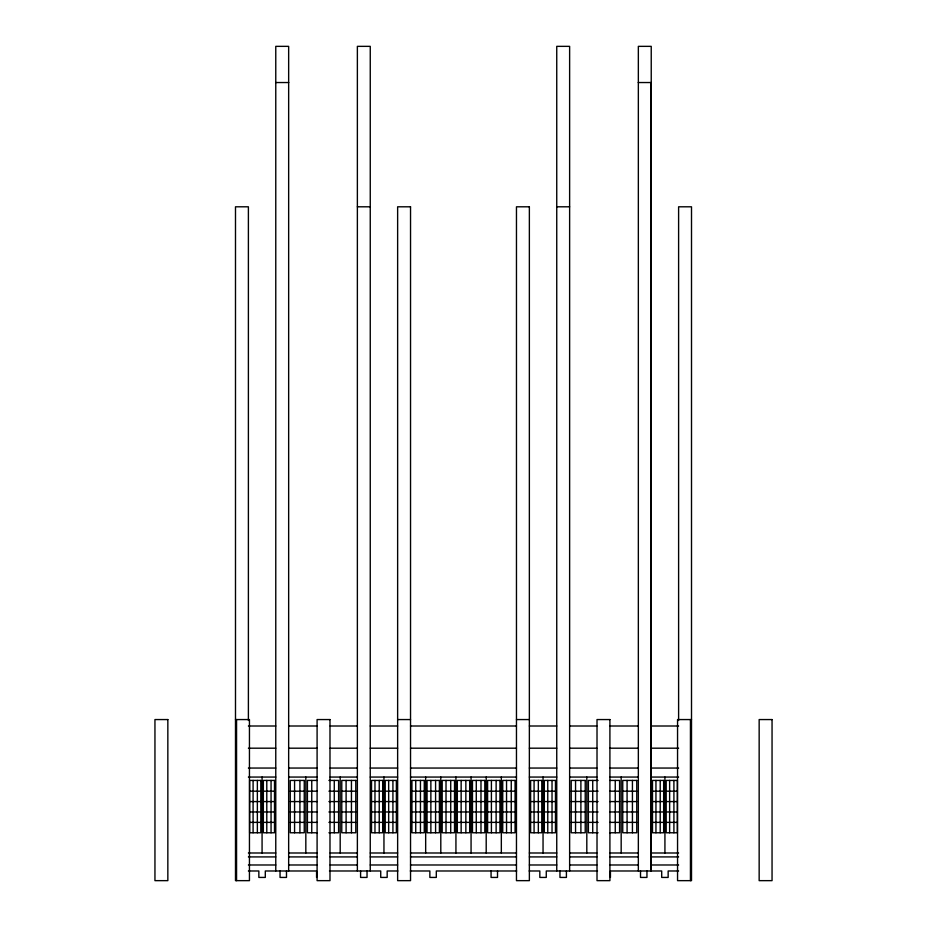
<?xml version="1.0" encoding="UTF-8"?>
<svg xmlns="http://www.w3.org/2000/svg" width="927" height="927" viewBox="0 0 927 927"><rect width="100%" height="100%" fill="white"/><g stroke="black" fill="none" stroke-linecap="round" stroke-linejoin="round"><path stroke-width="1.39" d="M275.864 82.538L288.749 82.538M638.251 82.538L651.136 82.538L651.136 870.986M357.37 206.802L370.255 206.802M556.745 206.802L569.63 206.802M235.493 719.561L249.444 719.561L249.444 880.65L235.493 880.65L235.493 206.802L248.39 206.802L248.39 720.499M397.637 719.561L410.534 719.561M516.466 719.561L529.363 719.561M691.507 719.561L677.556 719.561L677.556 880.65L691.507 880.65L691.507 206.802L678.61 206.802L678.61 720.499M248.39 726.003L275.771 726.003M288.656 726.003L317.289 726.003M330.174 726.003L357.37 726.003M370.255 726.003L397.637 726.003M410.534 726.003L516.466 726.003M529.363 726.003L556.745 726.003M569.63 726.003L596.826 726.003M609.711 726.003L638.344 726.003M651.229 726.003L678.61 726.003M248.39 748.193L275.771 748.193M288.656 748.193L317.289 748.193M330.174 748.193L357.37 748.193M370.255 748.193L397.637 748.193M410.534 748.193L516.466 748.193M529.363 748.193L556.745 748.193M569.63 748.193L596.826 748.193M609.711 748.193L638.344 748.193M651.229 748.193L678.61 748.193M248.39 768.054L275.771 768.054M288.656 768.054L317.289 768.054M330.174 768.054L357.37 768.054M370.255 768.054L397.637 768.054M410.534 768.054L516.466 768.054M529.363 768.054L556.745 768.054M569.63 768.054L596.826 768.054M609.711 768.054L638.344 768.054M651.229 768.054L678.61 768.054M248.39 777.058L275.771 777.058M288.656 777.058L317.289 777.058M330.174 777.058L357.37 777.058M370.255 777.058L397.637 777.058M410.534 777.058L516.466 777.058M529.363 777.058L556.745 777.058M569.63 777.058L596.826 777.058M609.711 777.058L638.344 777.058M651.229 777.058L678.61 777.058M317.092 780.43L307.416 780.43L307.416 832.77L317.092 832.77M328.923 780.43L338.61 780.43L338.61 832.77L328.923 832.77M598.077 780.43L588.39 780.43L588.39 832.77L598.077 832.77M609.908 780.43L619.584 780.43L619.584 832.77L609.908 832.77M249.653 791.183L260.811 791.183M263.338 791.183L274.508 791.183M290.244 791.183L304.253 791.183M307.416 791.183L317.092 791.183M328.923 791.183L338.61 791.183M341.773 791.183L355.783 791.183M371.518 791.183L382.689 791.183M385.215 791.183L396.374 791.183M411.924 791.183L424.265 791.183M427.057 791.183L439.398 791.183M442.191 791.183L454.531 791.183M457.324 791.183L469.676 791.183M472.469 791.183L484.809 791.183M487.602 791.183L499.943 791.183M502.735 791.183L515.076 791.183M530.626 791.183L541.785 791.183M544.311 791.183L555.482 791.183M571.217 791.183L585.227 791.183M588.39 791.183L598.077 791.183M609.908 791.183L619.584 791.183M622.747 791.183L636.756 791.183M652.492 791.183L663.662 791.183M666.189 791.183L677.347 791.183M249.653 801.577L260.811 801.577M263.338 801.577L274.508 801.577M290.244 801.577L304.253 801.577M307.416 801.577L317.092 801.577M328.923 801.577L338.61 801.577M341.773 801.577L355.783 801.577M371.518 801.577L382.689 801.577M385.215 801.577L396.374 801.577M411.924 801.577L424.265 801.577M427.057 801.577L439.398 801.577M442.191 801.577L454.531 801.577M457.324 801.577L469.676 801.577M472.469 801.577L484.809 801.577M487.602 801.577L499.943 801.577M502.735 801.577L515.076 801.577M530.626 801.577L541.785 801.577M544.311 801.577L555.482 801.577M571.217 801.577L585.227 801.577M588.39 801.577L598.077 801.577M609.908 801.577L619.584 801.577M622.747 801.577L636.756 801.577M652.492 801.577L663.662 801.577M666.189 801.577L677.347 801.577M249.653 811.971L260.811 811.971M263.338 811.971L274.508 811.971M290.244 811.971L304.253 811.971M307.416 811.971L317.092 811.971M328.923 811.971L338.61 811.971M341.773 811.971L355.783 811.971M371.518 811.971L382.689 811.971M385.215 811.971L396.374 811.971M411.924 811.971L424.265 811.971M427.057 811.971L439.398 811.971M442.191 811.971L454.531 811.971M457.324 811.971L469.676 811.971M472.469 811.971L484.809 811.971M487.602 811.971L499.943 811.971M502.735 811.971L515.076 811.971M530.626 811.971L541.785 811.971M544.311 811.971L555.482 811.971M571.217 811.971L585.227 811.971M588.39 811.971L598.077 811.971M609.908 811.971L619.584 811.971M622.747 811.971L636.756 811.971M652.492 811.971L663.662 811.971M666.189 811.971L677.347 811.971M249.653 822.376L260.811 822.376M263.338 822.376L274.508 822.376M290.244 822.376L304.253 822.376M307.416 822.376L317.092 822.376M328.923 822.376L338.61 822.376M341.773 822.376L355.783 822.376M371.518 822.376L382.689 822.376M385.215 822.376L396.374 822.376M411.924 822.376L424.265 822.376M427.057 822.376L439.398 822.376M442.191 822.376L454.531 822.376M457.324 822.376L469.676 822.376M472.469 822.376L484.809 822.376M487.602 822.376L499.943 822.376M502.735 822.376L515.076 822.376M530.626 822.376L541.785 822.376M544.311 822.376L555.482 822.376M571.217 822.376L585.227 822.376M588.39 822.376L598.077 822.376M609.908 822.376L619.584 822.376M622.747 822.376L636.756 822.376M652.492 822.376L663.662 822.376M666.189 822.376L677.347 822.376M248.39 852.991L275.771 852.991M288.656 852.991L317.289 852.991M330.174 852.991L357.37 852.991M370.255 852.991L397.637 852.991M410.534 852.991L516.466 852.991M529.363 852.991L556.745 852.991M569.63 852.991L596.826 852.991M609.711 852.991L638.344 852.991M651.229 852.991L678.61 852.991M248.39 856.919L275.771 856.919M288.656 856.919L317.289 856.919M330.174 856.919L357.37 856.919M370.255 856.919L397.637 856.919M410.534 856.919L516.466 856.919M529.363 856.919L556.745 856.919M569.63 856.919L596.826 856.919M609.711 856.919L638.344 856.919M651.229 856.919L678.61 856.919M248.39 864.984L275.771 864.984M288.656 864.984L317.289 864.984M330.174 864.984L357.37 864.984M370.255 864.984L397.637 864.984M410.534 864.984L516.466 864.984M529.363 864.984L556.745 864.984M569.63 864.984L596.826 864.984M609.711 864.984L638.344 864.984M651.229 864.984L678.61 864.984M248.39 870.986L258.853 870.986L258.853 877.429L265.296 877.429L265.296 870.986L316.57 870.986L316.57 877.429M329.456 870.986L380.73 870.986L380.73 877.429L387.173 877.429L387.173 870.986L397.857 870.986M410.313 870.986L429.861 870.986L429.861 877.429L436.304 877.429L436.304 870.986L516.687 870.986M529.143 870.986L539.827 870.986L539.827 877.429L546.27 877.429L546.27 870.986L597.544 870.986M678.61 870.986L668.147 870.986L668.147 877.429L661.704 877.429L661.704 870.986L610.429 870.986L610.429 877.429M690.441 719.561L690.441 880.65M673.906 780.43L673.906 832.77M669.642 780.43L669.642 832.77M664.926 777.058L664.926 852.991M660.209 780.43L660.209 832.77M655.945 780.43L655.945 832.77M651.229 870.986L651.229 46.35L638.344 46.35L638.344 870.986M646.953 870.986L646.953 877.429L640.511 877.429L640.511 870.986M632.434 780.43L632.434 832.77M627.081 780.43L627.081 832.77M621.171 777.058L621.171 852.991M615.25 780.43L615.25 832.77M592.724 780.43L592.724 832.77M586.814 777.058L586.814 852.991M580.893 780.43L580.893 832.77M575.551 780.43L575.551 832.77M569.63 870.986L569.63 46.35L556.745 46.35L556.745 870.986M566.409 870.986L566.409 877.429L559.966 877.429L559.966 870.986M552.028 780.43L552.028 832.77M547.764 780.43L547.764 832.77M543.048 777.058L543.048 852.991M538.332 780.43L538.332 832.77M534.079 780.43L534.079 832.77M511.264 780.43L511.264 832.77M506.548 780.43L506.548 832.77M501.333 777.058L501.333 852.991M497.521 870.986L497.521 877.429L491.067 877.429L491.067 870.986M496.13 780.43L496.13 832.77M491.414 780.43L491.414 832.77M486.2 777.058L486.2 852.991M480.986 780.43L480.986 832.77M476.281 780.43L476.281 832.77M471.067 777.058L471.067 852.991M465.852 780.43L465.852 832.77M461.148 780.43L461.148 832.77M455.933 777.058L455.933 852.991M450.719 780.43L450.719 832.77M446.014 780.43L446.014 832.77M440.8 777.058L440.8 852.991M435.586 780.43L435.586 832.77M430.87 780.43L430.87 832.77M425.667 777.058L425.667 852.991M420.452 780.43L420.452 832.77M415.736 780.43L415.736 832.77M392.921 780.43L392.921 832.77M388.668 780.43L388.668 832.77M383.952 777.058L383.952 852.991M379.236 780.43L379.236 832.77M374.971 780.43L374.971 832.77M370.255 870.986L370.255 46.35L357.37 46.35L357.37 870.986M367.034 870.986L367.034 877.429L360.591 877.429L360.591 870.986M351.449 780.43L351.449 832.77M346.107 780.43L346.107 832.77M340.186 777.058L340.186 852.991M334.276 780.43L334.276 832.77M311.75 780.43L311.75 832.77M305.829 777.058L305.829 852.991M299.919 780.43L299.919 832.77M294.577 780.43L294.577 832.77M288.656 870.986L288.656 46.35L275.771 46.35L275.771 870.986M286.489 870.986L286.489 877.429L280.047 877.429L280.047 870.986M271.055 780.43L271.055 832.77M266.791 780.43L266.791 832.77M262.074 777.058L262.074 852.991M257.358 780.43L257.358 832.77M253.094 780.43L253.094 832.77M236.559 719.561L236.559 880.65M410.534 206.802L397.637 206.802L397.637 880.65L410.534 880.65L410.534 206.802M529.363 206.802L516.466 206.802L516.466 880.65L529.363 880.65L529.363 206.802M167.845 719.561L154.948 719.561L154.948 880.65L167.845 880.65L167.845 719.561M329.989 719.561L317.092 719.561L317.092 880.65L329.989 880.65L329.989 719.561M609.908 719.561L597.011 719.561L597.011 880.65L609.908 880.65L609.908 719.561M772.052 719.561L759.155 719.561L759.155 880.65L772.052 880.65L772.052 719.561M260.811 780.43L249.653 780.43L249.653 832.77L260.811 832.77L260.811 780.43M274.508 780.43L263.338 780.43L263.338 832.77L274.508 832.77L274.508 780.43M304.253 780.43L290.244 780.43L290.244 832.77L304.253 832.77L304.253 780.43M355.783 780.43L341.773 780.43L341.773 832.77L355.783 832.77L355.783 780.43M382.689 780.43L371.518 780.43L371.518 832.77L382.689 832.77L382.689 780.43M396.374 780.43L385.215 780.43L385.215 832.77L396.374 832.77L396.374 780.43M424.265 780.43L411.924 780.43L411.924 832.77L424.265 832.77L424.265 780.43M439.398 780.43L427.057 780.43L427.057 832.77L439.398 832.77L439.398 780.43M454.531 780.43L442.191 780.43L442.191 832.77L454.531 832.77L454.531 780.43M469.676 780.43L457.324 780.43L457.324 832.77L469.676 832.77L469.676 780.43M484.809 780.43L472.469 780.43L472.469 832.77L484.809 832.77L484.809 780.43M499.943 780.43L487.602 780.43L487.602 832.77L499.943 832.77L499.943 780.43M515.076 780.43L502.735 780.43L502.735 832.77L515.076 832.77L515.076 780.43M541.785 780.43L530.626 780.43L530.626 832.77L541.785 832.77L541.785 780.43M555.482 780.43L544.311 780.43L544.311 832.77L555.482 832.77L555.482 780.43M585.227 780.43L571.217 780.43L571.217 832.77L585.227 832.77L585.227 780.43M636.756 780.43L622.747 780.43L622.747 832.77L636.756 832.77L636.756 780.43M663.662 780.43L652.492 780.43L652.492 832.77L663.662 832.77L663.662 780.43M677.347 780.43L666.189 780.43L666.189 832.77L677.347 832.77L677.347 780.43"/></g></svg>
